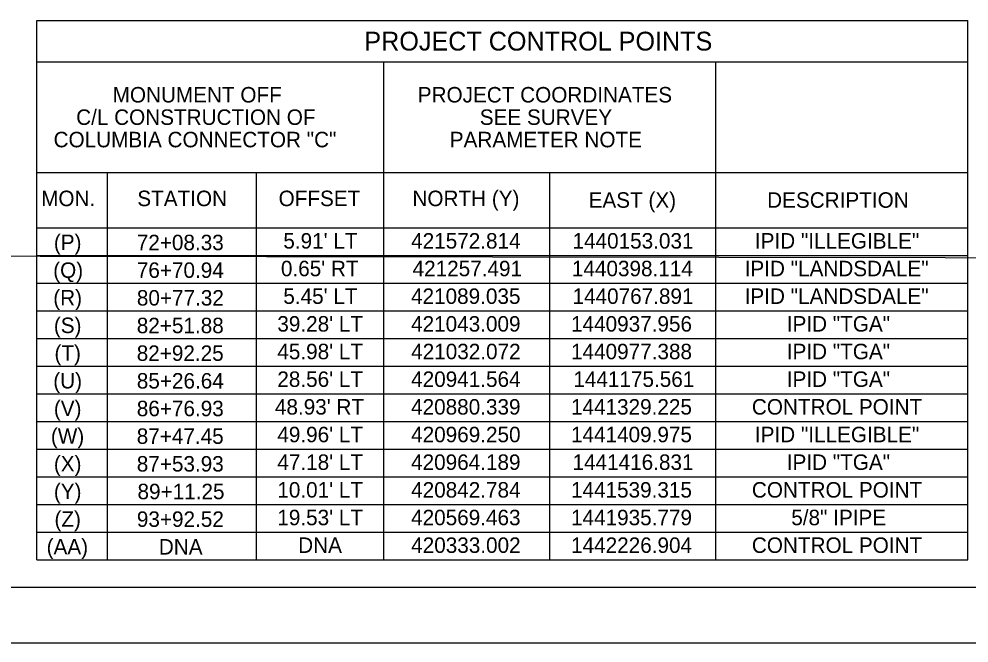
# Model space of a CAD drawing. Extents: x -9.2 to 34, y -2.2 to 22.
# Drawn here: x 7.47 to 16.05, y 0 to 5.64 of the extents above; entities that cross this region are included whole.
import ezdxf

# ---------------------------------------------------------------- set-up
doc = ezdxf.new("R2010")
doc.units = 0
for name, color, linetype in [('DV_X_Corp_Line', 7, 'Continuous'), ('DV_X_Property_Line', 7, 'Continuous'), ('RD_P_Text', 7, 'Continuous'), ('RW_X_CL', 7, 'Continuous'), ('RW_X_Esmt_SW', 7, 'Continuous'), ('RW_X_Esmt_U', 7, 'Continuous')]:
    doc.layers.add(name, color=color, linetype=linetype)

msp = doc.modelspace()

# ---------------------------------------------------------------- linework, layer by layer
at = {"layer": 'DV_X_Corp_Line'}
for p, q in [((7.6288, 1.0029), (7.6288, 1.0029)), ((8.2667, 1.0029), (8.2667, 1.0029)), ((9.6151, 1.0029), (9.6151, 1.0029)), ((10.7667, 1.0029), (10.7667, 1.0029)), ((12.2667, 1.0029), (12.2667, 1.0029)), ((13.7667, 1.0029), (13.7667, 1.0029)), ((16.0433, 1.0029), (16.0433, 1.0029)), ((7.6288, 0.7529), (7.6288, 0.7529)), ((7.6288, 0.7529), (7.6288, 0.7529)), ((8.2667, 0.7529), (8.2667, 0.7529)), ((8.2667, 0.7529), (8.2667, 0.7529)), ((9.6151, 0.7529), (9.6151, 0.7529)), ((9.6151, 0.7529), (9.6151, 0.7529)), ((10.7667, 0.7529), (10.7667, 0.7529)), ((10.7667, 0.7529), (10.7667, 0.7529)), ((12.2667, 0.7529), (12.2667, 0.7529)), ((12.2667, 0.7529), (12.2667, 0.7529)), ((13.7667, 0.7529), (13.7667, 0.7529)), ((13.7667, 0.7529), (13.7667, 0.7529)), ((16.0433, 0.7529), (16.0433, 0.7529)), ((16.0433, 0.7529), (16.0433, 0.7529))]:
    msp.add_line(p, q, dxfattribs=at)
at = {"layer": 'DV_X_Property_Line'}
for p, q in [((7.6288, 5.6242), (16.0433, 5.6242)), ((7.6288, 0.7529), (7.6288, 5.6242)), ((7.6288, 5.6242), (7.6288, 5.6242)), ((7.6288, 5.6242), (7.6288, 5.6242)), ((16.0433, 0.7529), (16.0433, 5.6242)), ((7.6288, 5.2529), (16.0433, 5.2529)), ((7.6288, 5.2529), (7.6288, 5.2529)), ((10.7667, 0.7529), (10.7667, 5.2529)), ((13.7667, 0.7529), (13.7667, 5.2529)), ((7.6288, 4.2529), (16.0433, 4.2529)), ((7.6288, 4.2529), (7.6288, 4.2529)), ((8.2667, 1.5029), (8.2667, 4.2529)), ((8.2667, 0.7529), (8.2667, 4.2529)), ((9.6151, 0.7529), (9.6151, 4.2529)), ((12.2667, 0.7529), (12.2667, 4.2529)), ((7.6288, 3.7529), (16.0433, 3.7529)), ((7.6288, 3.7529), (7.6288, 3.7529)), ((7.9102, 3.6205), (7.9102, 3.6205)), ((8.9389, 3.6192), (8.9389, 3.6192)), ((10.1985, 3.634), (10.1985, 3.634)), ((11.5243, 3.634), (11.5243, 3.634)), ((13.0243, 3.634), (13.0243, 3.634)), ((7.6288, 3.5029), (16.0433, 3.5029)), ((7.6288, 3.5029), (7.6288, 3.5029)), ((7.9152, 3.3692), (7.9152, 3.3692)), ((8.934, 3.3705), (8.934, 3.3705)), ((10.1985, 3.384), (10.1985, 3.384)), ((13.0243, 3.384), (13.0243, 3.384)), ((13.0243, 3.384), (13.0243, 3.384)), ((7.6288, 3.2529), (16.0433, 3.2529)), ((7.6288, 3.2529), (7.6288, 3.2529)), ((7.9102, 3.1205), (7.9102, 3.1205)), ((8.9389, 3.1192), (8.9389, 3.1192)), ((10.1985, 3.134), (10.1985, 3.134)), ((11.5243, 3.134), (11.5243, 3.134)), ((13.0243, 3.134), (13.0243, 3.134)), ((7.6288, 3.0029), (16.0433, 3.0029)), ((7.6288, 3.0029), (7.6288, 3.0029)), ((7.9102, 2.8705), (7.9102, 2.8705)), ((7.9102, 2.8705), (7.9102, 2.8705)), ((8.9389, 2.8692), (8.9389, 2.8692)), ((10.1985, 2.884), (10.1985, 2.884)), ((11.5243, 2.884), (11.5243, 2.884)), ((13.0243, 2.884), (13.0243, 2.884)), ((7.6288, 2.7529), (16.0433, 2.7529)), ((7.6288, 2.7529), (7.6288, 2.7529)), ((7.9102, 2.6205), (7.9102, 2.6205)), ((8.9389, 2.6192), (8.9389, 2.6192)), ((10.1985, 2.634), (10.1985, 2.634)), ((11.5243, 2.634), (11.5243, 2.634)), ((13.0243, 2.634), (13.0243, 2.634)), ((7.6288, 2.5029), (16.0433, 2.5029)), ((7.6288, 2.5029), (7.6288, 2.5029)), ((7.9102, 2.3705), (7.9102, 2.3705)), ((8.9389, 2.3692), (8.9389, 2.3692)), ((10.1985, 2.384), (10.1985, 2.384)), ((11.5243, 2.384), (11.5243, 2.384)), ((13.0243, 2.384), (13.0243, 2.384)), ((7.6288, 2.2529), (16.0433, 2.2529)), ((7.6288, 2.2529), (7.6288, 2.2529)), ((7.9102, 2.1205), (7.9102, 2.1205)), ((8.9389, 2.1192), (8.9389, 2.1192)), ((10.1985, 2.134), (10.1985, 2.134)), ((11.5243, 2.134), (11.5243, 2.134)), ((13.0243, 2.134), (13.0243, 2.134)), ((7.6288, 2.0029), (16.0433, 2.0029)), ((7.6288, 2.0029), (7.6288, 2.0029)), ((7.9102, 1.8705), (7.9102, 1.8705)), ((8.9389, 1.8692), (8.9389, 1.8692)), ((10.1985, 1.884), (10.1985, 1.884)), ((11.5243, 1.884), (11.5243, 1.884)), ((13.0243, 1.884), (13.0243, 1.884)), ((7.6288, 1.7529), (16.0433, 1.7529)), ((7.6288, 1.7529), (7.6288, 1.7529)), ((10.1985, 1.634), (10.1985, 1.634)), ((11.5243, 1.634), (11.5243, 1.634)), ((13.0243, 1.634), (13.0243, 1.634)), ((7.9102, 1.6205), (7.9102, 1.6205)), ((8.9389, 1.6192), (8.9389, 1.6192)), ((7.6288, 1.5029), (16.0433, 1.5029)), ((7.6288, 1.5029), (7.6288, 1.5029)), ((7.6288, 1.5029), (7.6288, 1.5029)), ((8.2667, 1.5029), (8.2667, 1.5029)), ((9.6151, 1.5029), (9.6151, 1.5029)), ((10.7667, 1.5029), (10.7667, 1.5029)), ((12.2667, 1.5029), (12.2667, 1.5029)), ((13.7667, 1.5029), (13.7667, 1.5029)), ((16.0433, 1.5029), (16.0433, 1.5029)), ((10.1985, 1.384), (10.1985, 1.384)), ((11.5243, 1.384), (11.5243, 1.384)), ((13.0243, 1.384), (13.0243, 1.384)), ((7.9102, 1.3705), (7.9102, 1.3705)), ((8.9389, 1.3692), (8.9389, 1.3692)), ((7.6288, 1.2529), (16.0433, 1.2529)), ((7.6288, 1.2529), (7.6288, 1.2529)), ((7.6288, 1.2529), (7.6288, 1.2529)), ((8.2667, 1.2529), (8.2667, 1.2529)), ((9.6151, 1.2529), (9.6151, 1.2529)), ((10.7667, 1.2529), (10.7667, 1.2529)), ((12.2667, 1.2529), (12.2667, 1.2529)), ((13.7667, 1.2529), (13.7667, 1.2529)), ((16.0433, 1.2529), (16.0433, 1.2529)), ((7.9102, 1.1205), (7.9102, 1.1205)), ((8.9389, 1.1192), (8.9389, 1.1192)), ((10.1985, 1.134), (10.1985, 1.134)), ((11.5243, 1.134), (11.5243, 1.134)), ((13.0243, 1.134), (13.0243, 1.134)), ((7.6288, 1.0029), (16.0433, 1.0029)), ((7.6288, 1.0029), (7.6288, 1.0029)), ((7.6288, 1.0029), (7.6288, 1.0029)), ((8.2667, 1.0029), (8.2667, 1.0029)), ((9.6151, 1.0029), (9.6151, 1.0029)), ((10.7667, 1.0029), (10.7667, 1.0029)), ((12.2667, 1.0029), (12.2667, 1.0029)), ((13.7667, 1.0029), (13.7667, 1.0029)), ((16.0433, 1.0029), (16.0433, 1.0029)), ((7.9102, 0.8705), (7.9102, 0.8705)), ((8.9389, 0.8692), (8.9389, 0.8692)), ((10.1985, 0.884), (10.1985, 0.884)), ((11.5243, 0.884), (11.5243, 0.884)), ((13.0243, 0.884), (13.0243, 0.884)), ((7.6288, 0.7529), (16.0433, 0.7529)), ((7.6288, 0.7529), (7.6288, 0.7529)), ((7.6288, 0.7529), (7.6288, 0.7529)), ((8.2667, 0.7529), (8.2667, 0.7529)), ((9.6151, 0.7529), (9.6151, 0.7529)), ((10.7667, 0.7529), (10.7667, 0.7529)), ((12.2667, 0.7529), (12.2667, 0.7529)), ((13.7667, 0.7529), (13.7667, 0.7529)), ((16.0433, 0.7529), (16.0433, 0.7529))]:
    msp.add_line(p, q, dxfattribs=at)
at = {"layer": 'RD_P_Text'}
for p, q in [((8.2667, 1.5029), (8.2667, 1.5029)), ((16.0433, 1.5029), (16.0433, 1.5029)), ((8.2667, 1.2529), (8.2667, 1.2529)), ((16.0433, 1.2529), (16.0433, 1.2529)), ((8.2667, 1.0029), (8.2667, 1.0029)), ((16.0433, 1.0029), (16.0433, 1.0029)), ((8.2667, 0.7529), (8.2667, 0.7529)), ((16.0433, 0.7529), (16.0433, 0.7529))]:
    msp.add_line(p, q, dxfattribs=at)
at = {"layer": 'RW_X_CL'}
msp.add_lwpolyline([(1.5, 21.5), (33.5, 21.5), (33.5, 0.5), (1.5, 0.5)], close=True, dxfattribs=at)
at = {"layer": 'RW_X_Esmt_SW'}
msp.add_lwpolyline([(0, 0), (34, 0), (34, 22), (0, 22)], close=True, dxfattribs=at)
at = {"layer": 'RW_X_Esmt_U'}
msp.add_lwpolyline([(28.1327, 18.4656), (5.6327, 18.5), (5.6097, 3.5), (28.1097, 3.4656)], close=True, dxfattribs=at)

# ---------------------------------------------------------------- texts
at = {"layer": 'DV_X_Property_Line'}
for s, height, p in [('PROJECT CONTROL POINTS', 0.17, (10.5899, 5.3536)), ('MONUMENT OFF', 0.14, (8.3148, 4.8842)), ('PROJECT COORDINATES', 0.14, (11.0724, 4.8842)), ('C/L CONSTRUCTION OF', 0.14, (7.985, 4.6817)), ('SEE SURVEY ', 0.14, (11.6329, 4.6817)), ('COLUMBIA CONNECTOR "C"', 0.14, (7.7808, 4.4792)), ('PARAMETER NOTE', 0.14, (11.3619, 4.4792)), ('MON.', 0.14, (7.6684, 3.9476)), ('STATION', 0.14, (8.5376, 3.9476)), ('OFFSET', 0.14, (9.8146, 3.9476)), ('NORTH (Y)', 0.14, (11.0243, 3.9476)), ('EAST (X)', 0.14, (12.6166, 3.9329)), ('DESCRIPTION', 0.14, (14.2305, 3.9329)), ('(P)', 0.14, (7.7834, 3.5505)), ("5.91' LT", 0.14, (9.8575, 3.564)), ('421572.814', 0.14, (11.0126, 3.564)), ('1440153.031', 0.14, (12.4714, 3.564)), ('IPID "ILLEGIBLE"', 0.14, (14.1195, 3.564)), ('72+08.33', 0.14, (8.5329, 3.5492)), ('(Q)', 0.14, (7.7775, 3.2992)), ('76+70.94', 0.14, (8.5332, 3.2992)), ("0.65' RT", 0.14, (9.8357, 3.314)), ('421257.491', 0.14, (11.0258, 3.314)), ('1440398.114', 0.14, (12.4655, 3.314)), ('IPID "LANDSDALE"', 0.14, (14.0271, 3.314)), ('(R)', 0.14, (7.778, 3.0505)), ('80+77.32', 0.14, (8.5337, 3.0492)), ("5.45' LT", 0.14, (9.8575, 3.064)), ('421089.035', 0.14, (11.0117, 3.064)), ('1440767.891', 0.14, (12.4714, 3.064)), ('IPID "LANDSDALE"', 0.14, (14.0271, 3.064)), ('(S)', 0.14, (7.7834, 2.8005)), ('82+51.88', 0.14, (8.5328, 2.7992)), ("39.28' LT", 0.14, (9.8031, 2.814)), ('421043.009', 0.14, (11.0121, 2.814)), ('1440937.956', 0.14, (12.4579, 2.814)), ('IPID "TGA"', 0.14, (14.4076, 2.814)), ('(T)', 0.14, (7.7889, 2.5505)), ('82+92.25', 0.14, (8.5324, 2.5492)), ("45.98' LT", 0.14, (9.8031, 2.564)), ('421032.072', 0.14, (11.013, 2.564)), ('1440977.388', 0.14, (12.4578, 2.564)), ('IPID "TGA"', 0.14, (14.4076, 2.564)), ('(U)', 0.14, (7.778, 2.3005)), ('85+26.64', 0.14, (8.5332, 2.2992)), ("28.56' LT", 0.14, (9.8031, 2.314)), ('420941.564', 0.14, (11.0126, 2.314)), ('1441175.561', 0.14, (12.4787, 2.314)), ('IPID "TGA"', 0.14, (14.4076, 2.314)), ('(V)', 0.14, (7.7834, 2.0505)), ('86+76.93', 0.14, (8.5329, 2.0492)), ("48.93' RT", 0.14, (9.7814, 2.064)), ('420880.339', 0.14, (11.0121, 2.064)), ('1441329.225', 0.14, (12.4574, 2.064)), ('CONTROL POINT', 0.14, (14.0923, 2.064)), ('(W)', 0.14, (7.7564, 1.8005)), ('87+47.45', 0.14, (8.5324, 1.7992)), ("49.96' LT", 0.14, (9.8031, 1.814)), ('420969.250', 0.14, (11.0125, 1.814)), ('1441409.975', 0.14, (12.4574, 1.814)), ('IPID "ILLEGIBLE"', 0.14, (14.1195, 1.814)), ('(X)', 0.14, (7.7834, 1.5505)), ('87+53.93', 0.14, (8.5329, 1.5492)), ("47.18' LT", 0.14, (9.8031, 1.564)), ('420964.189', 0.14, (11.0121, 1.564)), ('1441416.831', 0.14, (12.4714, 1.564)), ('IPID "TGA"', 0.14, (14.4076, 1.564)), ('(Y)', 0.14, (7.7834, 1.3005)), ('89+11.25', 0.14, (8.5396, 1.2992)), ("10.01' LT", 0.14, (9.8031, 1.314)), ('420842.784', 0.14, (11.0126, 1.314)), ('1441539.315', 0.14, (12.4574, 1.314)), ('CONTROL POINT', 0.14, (14.0923, 1.314)), ("19.53' LT", 0.14, (9.8031, 1.064)), ('420569.463', 0.14, (11.0123, 1.064)), ('1441935.779', 0.14, (12.4578, 1.064)), ('5/8" IPIPE', 0.14, (14.4483, 1.064)), ('(Z)', 0.14, (7.7889, 1.0505)), ('93+92.52', 0.14, (8.5337, 1.0492)), ('(AA)', 0.14, (7.7182, 0.8005)), ('DNA', 0.14, (9.9918, 0.814)), ('420333.002', 0.14, (11.013, 0.814)), ('1442226.904', 0.14, (12.4582, 0.814)), ('CONTROL POINT', 0.14, (14.0923, 0.814)), ('DNA', 0.14, (8.7322, 0.7992))]:
    msp.add_text(s, height=height, dxfattribs=at).set_placement(p)

doc.saveas('drawing.dxf')
